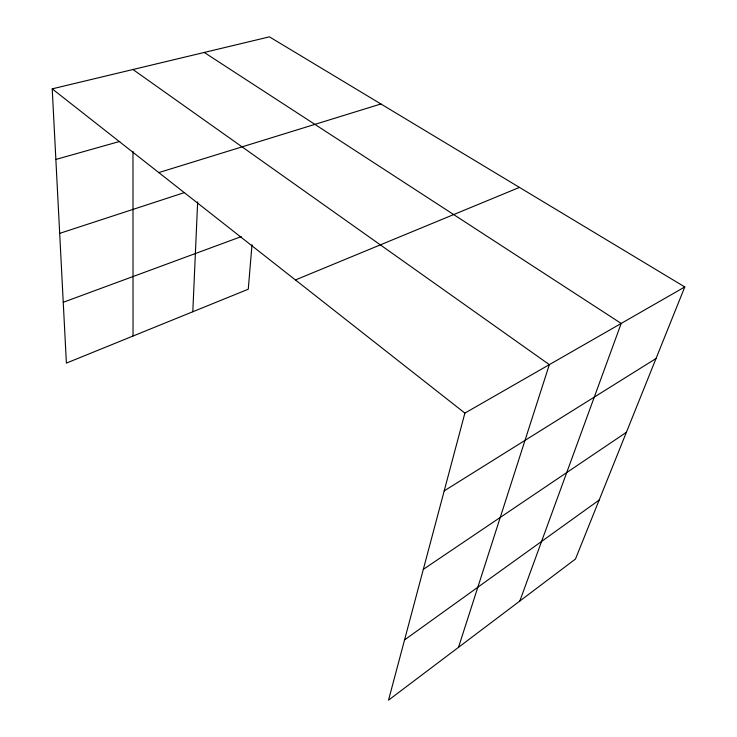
<?xml version="1.0" encoding="UTF-8"?>
<svg xmlns="http://www.w3.org/2000/svg" width="737" height="737" viewBox="0 0 737 737"><rect width="100%" height="100%" fill="white"/><g stroke="black" fill="none" stroke-linecap="round" stroke-linejoin="round"><path stroke-width="1.11" d="M192.808 311.742L197.654 201.855M251.99 244.795L248.268 289.217L66.385 363.101L52.216 88.845L269.429 36.85L684.784 286.951L575.468 559.033L388.528 700.15L464.89 413.098L684.784 286.951M458.525 647.307L549.332 364.649L132.964 69.518M519.815 601.042L621.18 323.442L204.241 52.456M404.558 639.9L599.163 500.064M423.314 569.36L626.386 432.306M444.19 490.888L656.031 358.514M295.436 279.949L519.456 187.401M63.244 302.29L241.294 236.595M59.688 233.371L184.121 192.689M158.796 172.587L380.918 103.981M55.865 159.441L119.763 141.421M52.216 88.845L464.89 413.098M132.982 151.352L133.038 336.026"/></g></svg>
